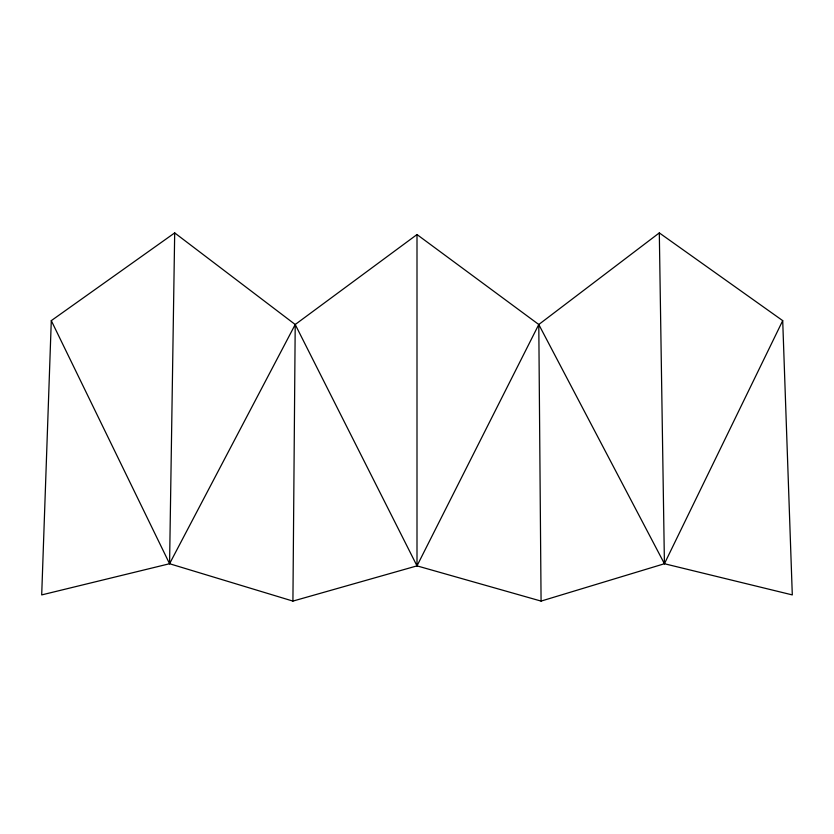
<?xml version="1.0" encoding="UTF-8"?>
<svg xmlns="http://www.w3.org/2000/svg" width="834" height="834" viewBox="0 0 834 834"><rect width="100%" height="100%" fill="white"/><g stroke="black" fill="none" stroke-linecap="round" stroke-linejoin="round"><path stroke-width="1.25" d="M292.922 601.095L295.215 324.509L417 234.552L538.785 324.509L664.427 563.732L792.3 594.913L782.709 320.642L659.308 232.905L538.785 324.509L417 565.869L292.922 601.095L169.573 563.732L41.7 594.913L51.291 320.642L174.692 232.905L295.215 324.509L417 565.869L541.078 601.095L664.427 563.732L782.709 320.642M51.291 320.642L169.573 563.732L174.692 232.905M169.573 563.732L295.215 324.509M659.308 232.905L664.427 563.732M538.785 324.509L541.078 601.095M417 234.552L417 565.869"/></g></svg>
